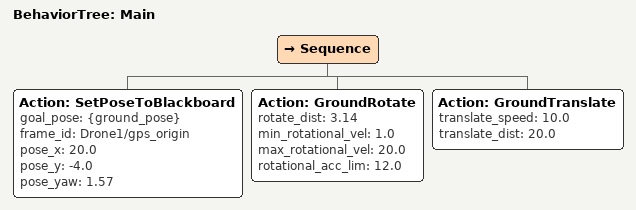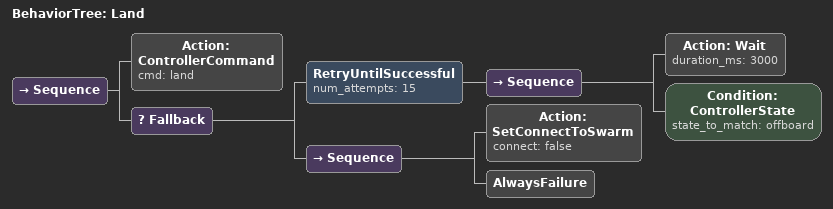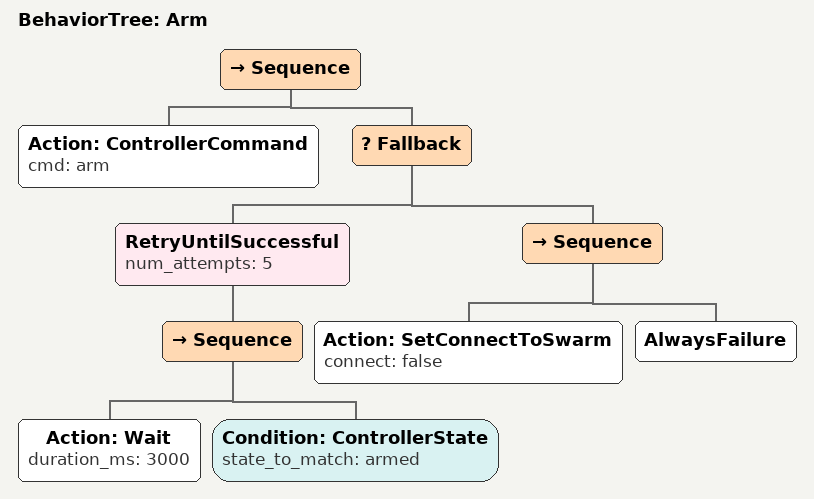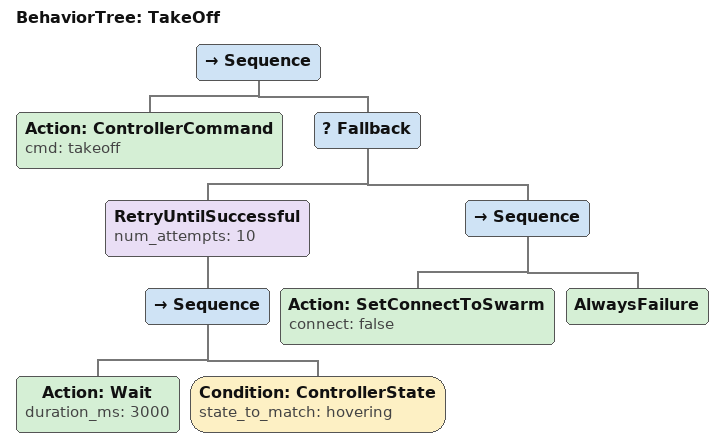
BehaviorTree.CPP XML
<?xml version="1.0"?>
<root main_tree_to_execute="Main">
    <BehaviorTree ID="Main">
      <Sequence>
        <Action ID="SetPoseToBlackboard" goal_pose="{ground_pose}" frame_id="Drone1/gps_origin" pose_x="20.0" pose_y="-4.0" pose_yaw="1.57"/>
        <Action ID="GroundRotate" rotate_dist="3.14" min_rotational_vel="1.0" max_rotational_vel="20.0" rotational_acc_lim="12.0"/>
        <Action ID="GroundTranslate" translate_speed="10.0" translate_dist="20.0"/>

      </Sequence>
    </BehaviorTree>

    <BehaviorTree ID="Land">
      <Sequence>
        <Action ID="ControllerCommand" cmd="land"/>
        <Fallback>
            <RetryUntilSuccessful num_attempts="15">
                <Sequence>
                    <Action ID="Wait" duration_ms="3000"/>
                    <Condition ID="ControllerState" state_to_match="offboard"/>
                </Sequence>
            </RetryUntilSuccessful>
            <Sequence>
                <Action ID="SetConnectToSwarm" connect="false"/>
                <AlwaysFailure/>
            </Sequence>
        </Fallback>
      </Sequence>
    </BehaviorTree>

    <BehaviorTree ID="Arm">
      <Sequence>
        <Action ID="ControllerCommand" cmd="arm"/>
        <Fallback>
            <RetryUntilSuccessful num_attempts="5">
                <Sequence>
                    <Action ID="Wait" duration_ms="3000"/>
                    <Condition ID="ControllerState" state_to_match="armed"/>
                </Sequence>
            </RetryUntilSuccessful>
            <Sequence>
                <Action ID="SetConnectToSwarm" connect="false"/>
                <AlwaysFailure/>
            </Sequence>
        </Fallback>
      </Sequence>
    </BehaviorTree>

    <BehaviorTree ID="TakeOff">
      <Sequence>
        <Action ID="ControllerCommand" cmd="takeoff"/>
        <Fallback>
            <RetryUntilSuccessful num_attempts="10">
                <Sequence>
                    <Action ID="Wait" duration_ms="3000"/>
                    <Condition ID="ControllerState" state_to_match="hovering"/>
                </Sequence>
            </RetryUntilSuccessful>
            <Sequence>
                <Action ID="SetConnectToSwarm" connect="false"/>
                <AlwaysFailure/>
            </Sequence>
        </Fallback>
      </Sequence>
    </BehaviorTree>
</root>
